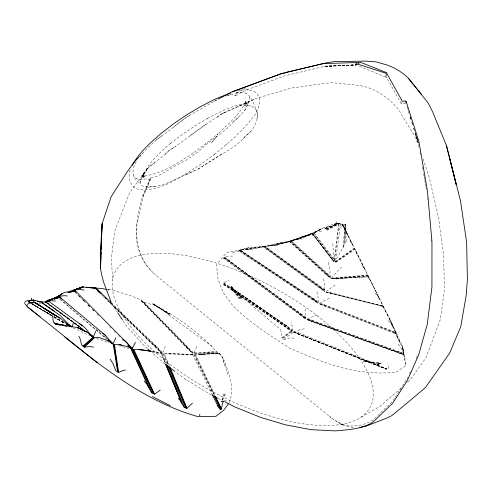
<?xml version="1.0" encoding="UTF-8"?>
<svg xmlns="http://www.w3.org/2000/svg" width="492" height="492" viewBox="0 0 492 492"><rect width="100%" height="100%" fill="white"/><g stroke="black" fill="none" stroke-linecap="round" stroke-linejoin="round"><path stroke-width="0.37" stroke-dasharray="2.46 1.84" d="M345.347 243.232L345.735 223.946L346.165 241.609M345.464 224.118L344.572 244.721L335.113 261.338M356.263 254.346L356.097 251.43L341.78 223.165M330.273 277.734L329.775 268.128L328.269 262.008M332.592 243.595L333.674 249.653L334.093 261.344M343.846 246.086L345.187 224.284M169.377 365.863L164.389 353.84L168.701 353.57L193.565 354.689M343.176 247.322L344.904 224.432M323.515 278.884L324.536 283.048L324.96 290.957L263.989 246.271L248.644 247.753L239.444 250.207L249.173 247.679L239.18 250.2M316.916 291.842L317.918 295.575L318.306 302.758L239.456 250.127M395.765 332.186L392.868 327.088L388.994 318.139L382.801 305.907L330.071 292.599L326.233 292.236L383.139 306.135L390.74 320.747L396.06 333.447L390.451 320.261L402.585 346.466L404.233 356.86L402.794 347.438L404 355.654L401.964 345.378L405.974 364.652L405.119 366.128L395.482 372.659L378.674 373.071L362.684 371.817C336.879 368.41 312.672 358.293 289.05 347.838C269.179 334.689 248.534 322.106 232.027 304.677L223.288 292.66L218.104 279.77L216.597 265.176L217.341 263.644L226.369 252.722L238.626 250.336L317.771 303.103L314.948 300.114L241.418 251.043L240.52 250.785L231.929 252.562L232.384 252.451M292.353 331.067L291.971 324.603L291.27 322.045M334.259 260.329L338.767 223.669L336.159 223.122L322.014 228.442L312.967 233.128L322.352 228.374L312.045 233.399L302.408 236.843L311.891 233.534L290.163 241.006L276.732 243.725L288.988 241.461L263.989 246.271M312.728 235.809L312.623 233.915L295.956 239.844L291.141 240.717L330.335 276.073M334.406 260.84L339.117 223.749L338.767 223.669M335.673 260.157L340.495 224.088L339.117 223.749M305.132 308.81L305.729 311.584L305.901 318.502L224.223 257.482M386.441 76.119L386.675 74.858M334.283 225.717L334.554 224.746M130.183 170.011C126.721 178.381 131.499 189.402 141.302 189.734C163.775 190.478 183.018 175.22 201.277 163.996L214.327 154.377M418.833 146.733L415.826 138.172L398.299 109.242C388.293 97.084 373.754 87.213 357.893 85.288L332.051 82.705L325.114 83.308L291.159 88.111L255.754 98.585L222.267 113.609L203.202 126.21L175.847 146.229L169.014 150.564L165.226 154.187L147.372 168.535C146.358 173.461 134.218 182.495 143.443 186.468C153.781 188.067 164.568 184.875 173.83 180.004L197.981 169.113L221.658 154.156C230.563 149.359 239.284 143.646 245.736 135.78C253.331 130.927 257.544 122.121 257.544 113.455L253.392 102.471L248.995 95.577L245.797 93.08L241.055 92.625L236.135 93.019L235.483 93.597L235.527 95.669L231.972 94.052L226.461 96.026M140.472 180.466L140.035 183.411M151.056 270.588C140.122 259.45 135.798 242.531 136.579 226.923L142.668 197.907L150.078 180.736L150.078 178.633A2.934 1.722 43.9 0 1 150.626 177.913C160.048 176.425 167.403 170.115 175.533 165.792L187.003 159.654L198.165 151.696L207.845 143.141L219.856 134.248L229.567 126.29C235.164 119.052 243.909 114.298 247.378 105.442L249.881 99.101L248.995 95.577M239.29 298.816L230.711 287.592L231.314 286.455M196.628 346.577L194.026 353.422L216.72 351.897M162.846 352.678L165.46 345.913M222.003 400.119L224.124 393.323M368.01 278.687L368.496 276.768L332.137 278.736L368.33 276.203L383.139 306.135M229.143 402.622L231.572 394.572L231.627 386.245L230.035 377.739L227.12 368.262L223.669 358.92L221.904 356.614L225.145 365.365M222.298 400.082L224.789 393.784M385.205 76.82L386.7 77.213L385.205 76.82L386.306 74.095L385.205 76.82L358.729 66.02L359.019 65.743M136.321 161.554C131.585 169.728 131.29 177.71 139.937 183.338M405.224 102.81L404.104 103.449L401.294 103.744L402.069 101.918M150.195 178.332L142.28 196.708C137.803 214.438 132.901 233.571 139.402 251.467C142.17 259.776 147.489 267.648 153.75 273.263M142.994 196.234L150.946 177.79M406.896 379.154L407.813 377.087M409.344 373.637L410.254 371.571M416.06 358.471L417.585 355.027M340.698 227.833L341.442 226.308M222.525 400.224L225.373 394.246M244.641 110.614L248.884 101.709M141.733 177.956L147.495 168.522M341.848 225.551L342.457 224.567L353.674 246.689M334.96 223.983L335.642 223.208M331.454 277.882L341.546 267.101M406.072 380.427L392.444 401.478L373.188 419.922C363.108 426.121 349.523 428.63 338.539 422.394L338.828 422.53L335.778 420.851M147.372 168.535L129.79 192.452L114.987 230.324L111.395 257.15L112.539 280.342M216.886 136.179L211.431 142.988L216.824 136.309M139.654 156.905L143.418 152.471L155.78 140.281L173.036 127.612L179.051 122.643L187.987 116.21L217.562 99.421M243.3 138.707L245.742 135.792L250.686 131.622M139.353 156.616L142.508 153.338M223.553 258.152L227.937 259.924L301.959 314.874L305.298 318.675L223.553 258.152L224.561 257.15L230.508 256.074L233.86 256.221M326.159 291.565L332.838 286.522L336.633 284.401M165.226 154.187L169.057 150.638L175.847 146.229M189.961 135.872L203.19 126.198L207.556 123.553M401.078 388.17L379.504 406.644L359.615 418.028M407.659 382.099L410.396 379.566L425.9 357.93L440.205 319.954L444.399 290.182L443.661 255.655L438.513 217.353L429.454 178.061L422.591 157.434M214.069 154.593C228.675 142.883 243.116 130.595 254.401 115.54C257.814 110.995 259.358 105.719 260.077 100.159L258.94 96.807L256.892 93.486L254.186 91.198L245.668 89.538L237.556 90.706M146.278 169.617L151.997 164.494L155.669 161.911M368.496 276.768L334.585 278.902M150.06 180.755C146.413 176.88 141.635 180.828 136.924 178.774L133.412 175.816M191.499 355.027L192.52 354.381M193.215 354.64L164.389 353.84M225.939 144.882L226.818 144.162M238.208 117.723L233.405 121.752M319.566 303.435L326.288 299.567L330.187 298.195M294.204 338.391L292.156 337.881L289.653 338.109A5.443 4.096 -30 0 0 288.244 338.668L284.364 339.437L281.836 337.85L291.369 330.79L291.731 331.147L282.26 338.115M283.939 339.173L293.552 332.174L297.494 332.321L378.077 364.867M282.679 338.379L292.199 331.547M217.15 117.25L222.243 113.609L255.754 98.585M335.083 261.744L354.351 248.017M335.224 262.027L354.578 248.46M335.532 262.187L354.806 248.903M161.733 135.933L155.78 140.281M381.853 306.288L382.714 305.858M336.005 262.23L355.033 249.346L382.192 304.191M324.96 289.739L264.653 246.154L270.145 245.656L290.372 241.461L327.764 275.059L330.329 278.183M173.83 180.004L174.273 179.715M197.981 169.113L222.316 153.768M185.386 175.072L194.654 170.718M381.546 363.047L377.161 364.308L379.935 363.545L363.354 361.491M235.68 93.185L245.656 87.84M295.956 239.844L312.623 233.915M307.186 319.216L314.45 315.901L317.691 315.058M327.051 230.336L340.298 223.122M235.527 95.669L245.25 90.473L284.364 75.916L324.308 66.457L356.411 64.876L324.166 66.42L358.52 64.79L324.056 66.236L356.823 64.876M318.318 301.614L240.016 249.991L245.422 249.659L252.537 247.771L264.512 246.572L321.965 288.509L324.88 291.701M326.719 229.825L340.009 223.147M189.494 115.577L184.076 119.021L173.036 127.612M336.411 221.658L337.297 223.675L339.72 223.183M326.399 229.395L339.443 223.227M223.86 284.683L229.346 287.439L230.963 287.599L288.078 326.989L291.774 331.202L223.86 284.683L223.743 282.765L229.149 280.299M222.273 113.615L226.037 111.93M326.085 229.044L339.173 223.282M214.229 101.143L217.113 99.888M377.346 364.707L381.072 363.102M155.017 304.191L151.438 304.468L144.051 302.211L141.272 300.987L141.161 299.966L133.51 296.694L110.091 289.29L107.686 289.05M159.728 353.047L161.05 352.93L165.423 363.545M324.628 228.454L337.93 223.688L324.904 228.417M344.615 224.567L342.469 224.936L342.567 224.457L347.5 234.506L342.45 224.075M293.712 331.842L301.086 329.302L304.4 328.841M325.778 228.774L338.908 223.343M227.839 95.491L232.347 94.107M325.187 228.46L338.404 223.497M293.552 332.174L386.417 369.117L294.031 332.241L386.054 369.252L388.225 368.44L387.93 363.797M363.09 360.95L380.267 363.348L377.223 364.474L380.642 363.201L362.782 360.39M214.881 395.23L195.625 354.634L219.112 353.213L221.117 355.279L219.112 353.213L200.146 354.295M377.161 364.308L380.267 363.348M270.145 245.656L290.249 241.412M240.52 250.785L238.343 250.403L317.771 303.103M153.455 304.443L152.748 303.65M245.422 249.659L252.937 247.648L264.315 246.529M296.492 239.629L301.338 239.34M148.424 187.317L152.126 186.382L155.306 186.486M294.093 331.602L294.769 331.448M235.877 93.074L241.055 92.625M270.748 245.471L277.506 245.723M246.025 249.493L252.863 249.979M239.456 105.928L247.851 105.589L251.572 106.069M38.911 303.429L41.088 303.232M331.356 278.226L367.69 274.917M331.436 278.484L367.905 275.342M331.694 278.656L368.114 275.772M337.297 223.675L338.422 223.589M194.026 353.877L217.027 352.192M217.944 353.078L194.98 354.609L214.512 395.254M194.192 352.862L216.418 351.602L218.725 353.496A5.443 0.627 -64.9 0 1 219.045 353.219M199.155 354.523L218.725 353.496M393.864 332.315L395.396 332.66L400.162 342.875L395.507 332.863M192.421 354.375L168.701 353.57L171.222 353.976M321.62 231.215L319.48 231.24L313.884 232.581L334.173 259.555M231.178 287.623L288.078 326.989M335.316 278.743L336.639 279.081M107.631 289.216L109.132 289.345L107.828 289.118M200.718 354.283L202.79 354.658M399.59 352.272L401.509 352.733L403.858 354.886L307.137 319.671L403.809 354.615L307.518 319.738L311.282 319.978L401.152 352.567M353.354 427.487L346.798 426.232L343.354 425.014M152.133 352.211L161.985 353.662L161.05 352.93M151.997 351.399L160.841 352.746M151.579 351.349L160.65 352.739M263.903 246.677L262.66 246.48L324.468 291.356L324.173 291.11M161.911 353.643L162.354 353.766M326.018 292.076L382.954 305.747M326.633 292.334L383.329 306.522L382.825 306.184M118.264 345.605L129.212 348.484M320.071 287.679L321.965 288.509M336.159 223.122L338.422 223.774L336.442 223.208L337.703 223.792M312.881 299.216L314.948 300.114M326.055 274.259L327.764 275.059M289.954 241.547L289.173 241.289L329.929 277.845L329.665 277.599M330.071 292.599L331.879 293.638M307.598 318.982L403.594 353.52M306.959 319.56L403.754 354.345M96.561 338.361L109.187 342.912M394.978 332.389L323.207 304.45L319.536 304.013L396.626 334.154L395.556 333.109M319.357 303.865L396.337 333.502M343.047 225.078L340.495 224.088L342.457 224.567L353.736 247.175M319.954 303.146L395.912 332.518M293.49 331.989L387.136 368.846M293.466 332.106L386.773 368.982M300.218 314.001L301.959 314.874M107.373 289.868L108.511 290.354M297.906 332.432L298.81 332.887M340.587 423.778L332.733 418.858M311.282 319.978L312.156 320.452M73.001 327.869L89.452 335.532M251.572 106.063L256.086 109.759L257.544 113.455L257.322 118.726M211.48 395.051L185.207 379.037L175.38 371.749M218.171 398.465L222.193 400.506M243.921 298.656L231.055 287.617L287.549 326.645M323.595 304.597L324.904 305.526M245.797 93.08L246.215 93.32M32.398 303.896L51.574 315.206M54.218 316.768L62.816 321.836M31.716 303.81L51.463 315.483M54.095 317.039L64.624 323.262M51.402 315.415L31.593 303.675L53.259 316.571M54.046 316.983L64.612 323.244M31.832 303.638L51.469 315.304M54.089 316.86L64.563 323.078M53.917 316.959L64.427 323.213M32.085 303.915L53.204 316.51M53.868 316.903L65.362 323.767M331.344 258.3L334.166 261.818L312.66 233.128M185.527 346.356L188.282 348.379L192.876 353.736M185.207 379.037L185.81 379.424M153.049 303.841L169.223 314.308L153.153 303.951L169.426 314.056L153.227 304.074L169.592 313.865L153.27 304.204L169.875 313.619L184.328 323.053L197.661 333.527L212.569 346.848A5.75 5.172 7.8 0 1 213.571 348.484L216.418 351.602M154.119 344.978L156.96 347.168L161.708 352.881L114.642 307.119M239.733 250.059L318.349 302.279M152.914 303.742L168.984 314.616M223.743 282.765L292.371 330.064M223.842 284.364L291.731 331.147M286.928 326.313L231.222 287.623L231.357 286.713L242.415 298.521M223.768 283.084L292.402 330.661M223.823 284.05L292.014 331.307M264.321 246.215L324.991 290.446M46.273 302.678L72.681 321.916M73.296 322.365L81.893 328.631M262.992 246.43L324.468 291.356M72.508 321.725L46.463 302.654L73.948 322.906M73.124 322.174L81.807 328.533M168.713 314.978L212.212 346.485M47.189 302.5L84.07 329.646M74.556 323.355L80.67 327.856M224.561 257.15L305.956 317.438M164.937 364.012L151.899 352.616M72.545 321.805L46.642 302.623L73.708 322.691M73.16 322.26L80.565 327.74M74.323 323.146L81.703 328.619M224.389 257.316L305.969 318.066M223.725 257.986L305.298 318.675M333.742 419.694L329.702 416.552L330.034 416.816M241.418 251.043L242.408 252.045M156.579 275.754L331.005 417.573M227.937 259.924L229.881 261.947M330.317 417.068L330.667 417.357M59.624 299.05L106.789 339.031L60.627 299.376M231.055 287.617L280.385 329.449L281.338 332.211A5.75 2.804 -77.1 0 1 281.356 334.111L281.836 337.85M96.131 328.945L98.449 330.932M99.033 331.43L100.19 332.426M104.255 335.907L106.58 337.893M153.553 273.128L156.677 275.809M317.451 302.844L317.814 303.17M350.273 241.178L352.069 243.841M147.422 348.6L142.563 344.043L127.028 326.614L122.871 320.649M289.499 241.197L329.929 277.845M290.815 240.816L330.372 276.83M290.489 240.914L330.353 277.383M114.304 306.165L156.96 347.168M103.013 296.393L104.113 297.451M107.416 300.63L109.064 302.223M114.568 307.525L160.798 352.075M114.23 305.661L162.747 352.629M101.186 294.345L103.953 297.02M107.816 300.76L108.904 301.824M114.439 307.174L161.271 352.573M361.952 265.477L364.178 268.054L367.05 273.626M304.96 318.355L305.341 318.736M74.716 291.94L81.186 298.41M81.727 298.952L85.497 302.721M87.656 304.88L89.815 307.039M91.973 309.191L94.132 311.35M96.826 314.05L98.443 315.667M109.771 326.989L110.848 328.066M114.082 331.3L115.165 332.383M118.4 335.618L119.476 336.694M122.711 339.929L123.793 341.011M84.759 301.688L83.136 300.058L84.741 301.694M122.071 339.308L123.148 340.402M219.112 353.213L221.726 355.993L227.901 374.221L227.796 373.834M83.339 299.96L84.409 301.049M88.173 304.856L89.249 305.944M231.357 286.578L243.146 298.57M143.584 302.008L193.928 353.379M375.07 293.232L378.077 296.664L379.492 299.382M141.272 300.987L191.972 352.979M143.123 301.805L193.614 353.699M141.222 299.997L188.282 348.379M141.733 301.19L192.446 353.459M264.708 246.689L265.25 247.507M388.194 320.556L391.361 324.24L392.868 327.088M231.314 286.861L241.713 298.509M398.126 344.013L400.476 347.057L403.545 353.25M231.228 287.027L241.049 298.527M231.099 287.199L240.422 298.589M290.372 241.461L290.717 242.882M333.551 261.24L312.045 233.399L312.506 233.983M230.926 287.389L239.838 298.681M312.721 233.928L332.168 259.013M312.045 233.399L332.364 259.628M312.352 233.263L333.785 261.486M313.576 232.722L334.197 260.36M114.212 307.383L117.508 312.438M401.294 103.744L386.484 77.262M382.801 305.907L388.717 317.377L392.647 326.46M368.533 276.787L378.988 298.115M355.741 251.092L364.91 269.739M355.999 251.234L364.511 268.644M193.922 354.683L213.19 393.926M192.569 354.449L212.157 394.313M194.389 354.671L213.842 394.59M396.65 335.956L402.591 348.281M163.184 353.828L167.637 364.381M163.738 353.84L168.473 365.126M162.083 353.711L166.241 363.619M161.062 353.108L165.417 363.662M219.161 353.25L219.198 354.658M405.531 102.545L405.998 104.003M406.927 106.918L409.024 113.48M410.882 119.31L409.953 116.395L410.925 119.359M411.816 122.225L412.745 125.14M413.674 128.061L414.608 130.977M415.537 133.892L417.628 140.454M416.718 137.526L418.095 141.911M411.841 122.293L412.757 125.232M413.667 128.166L414.584 131.1M415.494 134.039L418.237 142.84L414.91 132.016M410.027 116.174L410.918 119.064M414.916 132.096L418.249 142.951M405.82 365.064L404.172 356.534L404.233 356.86M419.947 152.723L420.34 154.98M422.431 167.009L422.825 169.266M423.606 173.781L423.999 176.038M424.129 176.788L424.651 179.795M424.787 180.546L425.174 182.803M425.309 183.553L425.832 186.56M425.961 187.317L426.484 190.324M427.29 197.895L427.431 199.414M431.053 239.616L431.256 241.892M143.584 172.772L143.209 177.606L141.973 174.328L144.107 177.421L141.345 175.263L146.026 176.487L142.698 176.124C161.825 174.346 178.141 162.618 193.854 152.532L193.473 152.791L205.957 143.596L205.693 143.812L217.925 133.812L217.04 134.525C227.612 124.796 239.02 115.171 245.748 102.219L245.028 105.522L245.92 101.088L247.064 104.439L245.391 101.727L248.103 104.015L243.761 103.074L247.107 103.603C232.655 105.011 219.604 112.151 206.917 118.701L207.919 118.154L194.85 125.921L181.917 134.648L169.672 144.051L170.564 143.313C159.912 152.754 148.338 162.483 142.944 176.044L143.584 172.772M320.962 229.426L311.141 234.217L300.095 238.817L320.962 229.426M301.621 236.996L290.631 240.982L311.743 233.669L301.621 236.996M300.495 238.054L288.072 242.31L274.149 245.705L300.495 238.054M274.554 244.948L261.277 247.537L246.836 249.524L274.554 244.948M343.687 425.162L340.261 423.63L343.687 425.162M80.424 297.328L78.259 295.151L80.411 297.328M89.636 306.596L88.006 304.96L89.612 306.596M93.966 310.956L92.883 309.868L93.941 310.962M150.097 347.635A144.328 60.307 28 0 0 368.723 409.621A144.328 60.307 28 0 0 209.475 261.031A144.328 60.307 28 0 0 150.097 347.635"/><path stroke-width="0.74" d="M71.973 327.094L73.695 322.389M101.112 251.836L100.509 268.589L101.672 274.85L103.584 282.137L111.032 301.737M101.198 249.549L101.61 238.128M101.721 235.084L102.133 223.663L111.137 196.738L127.127 171.936L134.624 161.53L138.83 157.163M93.375 336.854L95.731 331.19M113.037 343.797L115.829 337.783M355.784 63.45L386.915 73.597L402.327 101.315L405.617 100.983L405.962 101.678M199.93 414.258L199.574 415.697M212.316 394.646L218.036 406.447L219.838 409.159L221.406 408.993L222.519 403.249L223.46 401.355M24.698 302.506L24.717 303.404M225.539 402.216L234.918 406.989L260.606 417.388L285.6 424.86L311.301 429.694L335.421 430.9C348.158 429.682 361.718 429.282 372.887 422.197L392.579 403.335L407.228 380.728L418.674 354.892L427.24 324.4L431.933 287.057L431.964 241.67L427.437 190.976L418.877 141.432L406.066 101.247M27.029 305.261L27.232 306.541L25.049 303.939M132.317 348.367L135.417 342.309M132.336 165.361C138.947 152.538 150.337 142.969 160.97 133.529L174.211 123.314L187.206 114.544L200.305 106.758L214.604 99.353L230.44 92.957M31.236 298.189C33.542 300.44 27.823 300.963 28.69 301.83C29.877 302.851 33.554 303.65 34.44 302.082L53.862 314.775M27.429 304.505C28.548 301.934 34.686 304.068 33.407 300.538M132.508 347.893L132.219 348.311L74.526 289.929L63.431 292.906L55.664 298.004L62.705 293.416L56.156 297.758L56.654 297.512M25.104 301.744L27.183 300.655L30.99 300.735L33.148 300.083L35.319 300.692M228.313 403.975L223.712 410.242L215.933 416.3L198.208 416.699C147.489 402.431 105.024 369.492 64.649 336.922M165.706 364.363L181.665 403.059L184.156 407.321L186.978 408.298L192.44 403.139M78.886 336.221L80.196 339.043L81.58 344.997L84.341 347.192L94.692 337.53L99.267 337.549L109.304 341.196L112.416 344.154M83.88 346.823L94.107 337.494M83.425 346.46L93.56 337.395M82.963 346.097L93.056 337.248M125.454 370.052L123.055 370.476L118.621 372.462L114.47 344.511L119.605 344.578L130.392 347.487L148.762 387.634L151.554 392.757L154.537 394.166L160.22 390.119M221.203 401.656L226.172 400.918M405.974 102.385L406.214 102.238M55.664 298.004L60.774 295.225M218.227 99.07L232.218 91.826L282.273 73.32L323.096 63.609L358.299 62.484L358.914 63.093M45.547 301.86L49.981 299.64L57.023 297.236L45.043 301.78L48.191 301.325L49.6 301.879L82.182 325.563C86.69 328.207 88.486 333.613 92.601 336.596M45.307 301.983L49.495 299.837M45.362 301.959L49.981 299.64L45.867 301.701M45.854 301.725L58.628 296.535L64.138 295.667L67.25 295.975M50.547 299.825L60.7 295.151M358.379 63.167L360.544 62.343L386.847 72.736M283.128 73.652L287.014 72.238L327.586 62.582L334.154 61.623L365.845 61.1L376.109 61.881L387.917 65.233L393.784 67.816L399.295 70.928L404.233 74.477L408.397 78.333L428.163 103.013L432.523 111.555L446.496 145.773L460.5 200.902L466.631 242.267L467.4 279.308L466.188 295.52L460.752 326.768L449.639 353.127L425.34 387.727L402.911 406.484L391.767 415.648L387.155 417.929L366.503 425.98L359.923 427.407M232.218 91.826L282.273 73.32M59.55 297.402L54.132 299.167L59.55 297.402L60.67 297.808L105.516 335.427L111.875 343.379L110.128 341.878M74.526 289.929L83.382 287.008L74.298 290.059L82.81 286.959L102.859 288.632L106.315 289.468M74.747 290.969L68.044 292.703L74.747 290.969L75.356 291.295L76.1 292.888M128.941 347.518L130.214 347.407M95.196 288.048L95.805 288.988M40.529 301.787L42.306 301.676L45.492 302.408M46.143 301.553L51.469 300.643L55.356 301.141M84.341 347.192L89.772 346.516L93.621 347.161M74.809 289.849L80.719 289.499L84.046 290.132M38.88 301.338L40.086 301.559M88.289 287.58L86.038 287.389L95.337 288.017M89.784 287.709L94.286 288.091M92.594 337.051L87.465 332.377L77.582 327.647L62.509 324.935L55.953 324.283L53.321 321.965L52.595 315.747M107.785 340.95L109.304 341.196M151.259 351.288L138.726 349.382L133.799 349.474L154.537 394.166M151.099 351.276L138.726 349.382L141.487 350.181M62.509 324.935L67.281 326.639M32.829 300.12L34.292 300.409M55.953 324.283L59.692 325.021M57.293 297.076L59.286 297.488M55.516 323.896L60.719 325.04M33.007 300.095L34.415 300.409M35.824 300.729L38.647 301.368M55.073 323.508L60.99 324.917M54.637 323.121L65.657 325.901M33.148 300.083L35.227 300.618M37.3 301.153L39.378 301.688M119.605 344.578L121.585 345.322M38.081 301.485L40.153 302.082M84.396 331.061L86.143 331.719L77.582 327.647L86.856 332.045M130.583 348.01L131.77 349.234M73.093 290.323L74.538 291.03M212.815 395.734L217.507 398.12M71.18 326.817L68.892 325.255M152.372 396.546L170.355 405.716M67.921 325.206L69.895 326.374L60.977 318.798L34.508 302.26M28.425 301.559L30.412 302.728M66.783 324.179L70.085 326.128M28.561 301.694L30.522 302.863M66.531 324.246L70.454 326.577M34.329 302.439L39.446 305.575M45.203 309.105L59.907 318.121M34.446 302.346L41.457 306.7M45.282 309.074L58.659 317.383M110.171 359.221L112.994 363.582L115.706 370.593L118.621 372.462M34.502 302.168L55.639 315.716M79.581 323.754L82.182 325.563M66.869 323.25L71.881 326.688M68.253 324.615L70.147 326.128M54.618 311.411L40.99 302.02L60.411 315.624L69.513 325.483M68.456 324.689L71.568 326.854M123.049 339.228L126.684 342.278L131.149 348.391L127.926 345.126M102.76 333.312L105.516 335.427M89.876 334.449L91.106 335.341M89.599 333.717L93.289 336.43M90.442 335.058L91.666 335.956M166.167 364.923L174.765 371.294M89.704 334.554L92.164 336.374M40.196 316.879L27.663 307.008L97.244 362.709M109.181 340.931L110.928 342.407M109.685 341.509L111.426 342.992M58.407 296.627L60.147 298.115M107.736 338.89L112.963 343.367M147.981 349.105L150.78 351.608M96.038 288.048L112.582 304.056M97.877 291.141L99.532 292.74M60.67 297.808L61.58 298.89M94.938 287.961L100.958 293.816M104.79 297.537L106.432 299.136M109.716 302.328L111.905 304.456M128.105 345.322L130.263 347.481M73.382 290.243L74.464 291.332M128.018 345.304L130.724 348.035M73.665 290.163L74.741 291.252M178.233 398.219L180.785 401.208L181.665 403.059M144.199 381.072L147.305 384.769L148.762 387.634M421.656 94.569L408.397 78.333M217.366 405.088L218.036 406.447M117.92 313.072L122.459 320.015M112.502 304.665L113.867 306.842M214.198 395.992L220.619 409.073M214.512 395.968L220.883 409.043M215.176 396.632L221.142 409.018M215.533 396.607L221.406 408.993M132.588 349.4L153.541 393.698M133.141 349.443L154.039 393.932M131.505 349.117L152.053 392.997M168.528 366.491L186.037 407.973M169.063 366.534L186.511 408.139M166.831 365.033L184.629 407.487M169.961 367.278L186.978 408.298M165.718 364.258L181.474 402.481M446.496 145.773L456.232 184.648L449.688 158.406M113.295 344.4L117.65 371.841M113.843 344.474L118.135 372.149M101.444 238.565L100.509 268.589L100.288 253.7L102.133 223.663L101.444 238.565M81.856 287.094L73.265 290.471L82.81 286.959L73.782 290.262L82.299 286.984L81.856 287.094"/></g></svg>
